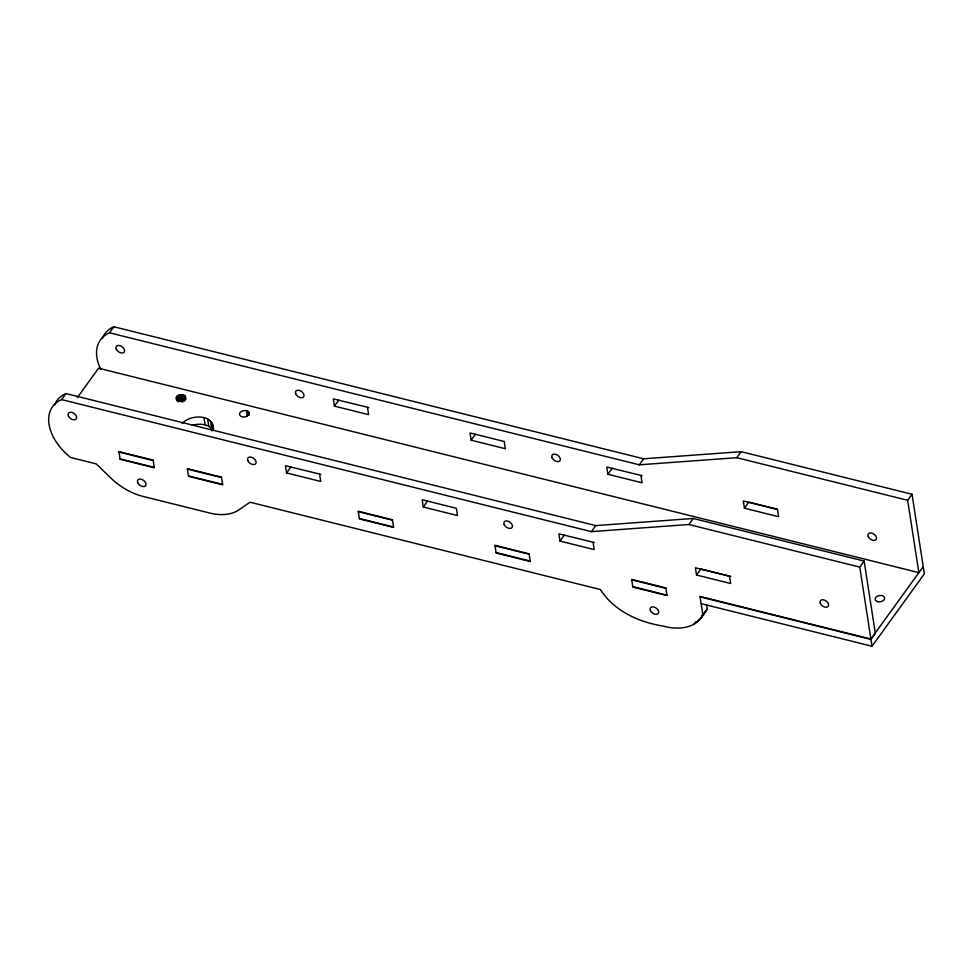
<?xml version="1.0" encoding="UTF-8"?>
<svg xmlns="http://www.w3.org/2000/svg" width="973" height="973" viewBox="0 0 973 973"><rect width="100%" height="100%" fill="white"/><g stroke="black" fill="none" stroke-linecap="round" stroke-linejoin="round"><path stroke-width="1.46" d="M182.158 423.559A16.906 11.019 -8.8 0 1 204.014 417.624C209.937 418.536 215.787 425.189 211.834 430.954M700.074 596.863L870.969 639.456L875.335 633.423L864.133 561.068L693.226 518.475L595.756 525.602L65.969 393.566L61.615 399.599A48.297 30.771 35.9 0 0 70.579 457.492L96.205 463.878L110.703 477.925A49.465 31.525 35.9 0 0 143.335 496.485L209.621 513.014A49.465 31.525 35.9 0 0 238.884 509.864L250.012 502.214L600.353 589.529C614.17 611.08 638.957 622.294 663.525 626.138C677.038 630.054 695.488 628.935 702.895 615.082L700.001 596.413L870.896 639.006L923.231 566.614M701.241 617.77L707.249 609.049L706.605 604.841M100.633 368.986A48.297 30.771 35.9 0 1 109.511 332.79L113.865 326.758L643.652 458.794L741.134 451.667L912.029 494.26L924.35 573.851L872.015 646.242L701.119 603.649M77.208 397.75L98.565 368.208L918.865 572.647L907.663 500.292L912.029 494.26M367.514 407.407L368.633 414.644L334.457 406.13L338.823 400.098M319.618 474.216L320.737 481.453L286.561 472.939L290.915 466.906M471.175 440.197L470.056 432.961L504.233 441.487L505.352 448.723L471.175 440.197L475.542 434.165M423.279 507.006L422.16 499.769L456.337 508.295L457.456 515.532L423.279 507.006L427.634 500.973M640.952 475.554L642.071 482.79L607.894 474.277L612.26 468.244M593.056 542.362L594.175 549.599L559.998 541.085L564.352 535.053M109.511 332.79L639.297 464.826L643.652 458.794M61.615 399.599L591.389 531.635L595.756 525.602M639.297 464.826L736.768 457.699L741.134 451.667M591.389 531.635L688.872 524.508L693.226 518.475M744.418 508.186L743.299 500.961L777.488 509.475L778.607 516.712L744.418 508.186L748.784 502.165L777.269 509.256M696.522 575.007L695.403 567.77L729.58 576.284L730.699 583.52L696.522 575.007L700.888 568.974L730.796 576.417M694.102 624.143L695.853 621.735M696.826 622.331L698.578 619.91M699.222 620.202L707.249 609.049M872.015 646.242L859.767 567.101L864.133 561.068M705.607 611.737L701.983 615.581M176.575 396.826C178.558 393.42 187.339 394.065 185.125 398.954A4.829 3.15 -8.8 0 1 178.679 400.9A4.829 3.15 -8.8 0 1 176.575 396.826L177.256 401.168M736.768 457.699L907.663 500.292M368.731 407.553L333.338 398.894L334.457 406.13M642.156 475.7L606.775 467.04L607.894 474.277M688.872 524.508L859.767 567.101M320.822 474.362L285.442 465.702L286.561 472.939M594.26 542.508L558.879 533.849L559.998 541.085M119.022 452.056L153.199 460.57M187.388 469.095L221.564 477.609M358.283 511.689L392.46 520.202M495.002 545.756L529.178 554.269M631.72 579.835L665.897 588.349M120.068 458.842L154.257 467.356M188.434 475.87L222.61 484.396M359.329 518.463L393.506 526.989M496.048 552.542L530.224 561.056M632.766 586.61L666.943 595.135M246.473 410.679C252.481 412.443 246.06 418.706 242.119 416.712A4.829 3.15 -8.8 0 1 240.027 412.637A4.829 3.15 -8.8 0 1 246.473 410.679L247.373 416.468M192.326 425.323A16.906 11.019 -8.8 0 1 205.133 424.86L208.745 426.186L212.844 429.774M248.857 412.321L249.307 415.216M248.322 411.615L248.772 414.51M247.507 411.056L248.176 415.398M213.148 426.138L213.598 429.032M212.357 423.352L213.257 429.142M210.472 420.908L211.591 428.144M207.626 418.949L208.745 426.186M204.014 417.624L205.133 424.86M185.417 396.51L185.867 399.404M184.882 395.804L185.32 398.699M184.067 395.245L184.967 401.034M183.033 394.868L183.933 400.657M181.854 394.697L182.973 401.934M180.601 394.746L181.72 401.983M179.373 395.002L180.273 400.791M178.241 395.452L179.141 401.241M177.293 396.072L178.193 401.861M102.299 338.592A48.297 30.771 35.9 0 1 113.865 326.758M54.403 405.4A48.297 30.771 35.9 0 1 65.969 393.566M153.138 460.12L118.949 451.606L120.141 459.292L154.318 467.806L153.138 460.12M221.491 477.159L187.315 468.633L188.507 476.332L222.683 484.846L221.491 477.159M392.387 519.752L358.21 511.226L359.402 518.913L393.579 527.439L392.387 519.752M529.105 553.819L494.929 545.306L496.121 552.992L530.297 561.506L529.105 553.819M665.824 587.899L631.647 579.373L632.839 587.072L667.016 595.585L665.824 587.899M868.244 536.585A4.829 3.077 35.9 0 0 875.639 539.991A4.829 3.077 35.9 0 0 872.793 533.459A4.829 3.077 35.9 0 0 868.244 536.585M116.286 349.149A4.829 3.077 35.9 0 0 123.693 352.542A4.829 3.077 35.9 0 0 120.834 346.011A4.829 3.077 35.9 0 0 116.286 349.149M552.08 457.784A4.829 3.077 35.9 0 0 559.487 461.19A4.829 3.077 35.9 0 0 556.629 454.659A4.829 3.077 35.9 0 0 552.08 457.784M295.743 393.895A4.829 3.077 35.9 0 0 303.138 397.3A4.829 3.077 35.9 0 0 300.28 390.769A4.829 3.077 35.9 0 0 295.743 393.895M650.414 610.509A4.829 3.077 35.9 0 0 657.809 613.914A4.829 3.077 35.9 0 0 654.963 607.383A4.829 3.077 35.9 0 0 650.414 610.509M247.835 460.703A4.829 3.077 35.9 0 0 255.242 464.109A4.829 3.077 35.9 0 0 252.384 457.578A4.829 3.077 35.9 0 0 247.835 460.703M137.728 482.742A4.829 3.077 35.9 0 0 145.123 486.147A4.829 3.077 35.9 0 0 142.265 479.616A4.829 3.077 35.9 0 0 137.728 482.742M504.184 524.593A4.829 3.077 35.9 0 0 511.579 527.998A4.829 3.077 35.9 0 0 508.733 521.467A4.829 3.077 35.9 0 0 504.184 524.593M820.348 603.394A4.829 3.077 35.9 0 0 827.743 606.799A4.829 3.077 35.9 0 0 824.885 600.268A4.829 3.077 35.9 0 0 820.348 603.394M68.39 415.958A4.829 3.077 35.9 0 0 75.785 419.351A4.829 3.077 35.9 0 0 72.939 412.832A4.829 3.077 35.9 0 0 68.39 415.958M877.731 601.655A4.829 3.15 -8.8 0 0 884.7 598.054A4.829 3.15 -8.8 0 0 877.305 596.218A4.829 3.15 -8.8 0 0 877.731 601.655"/></g></svg>
